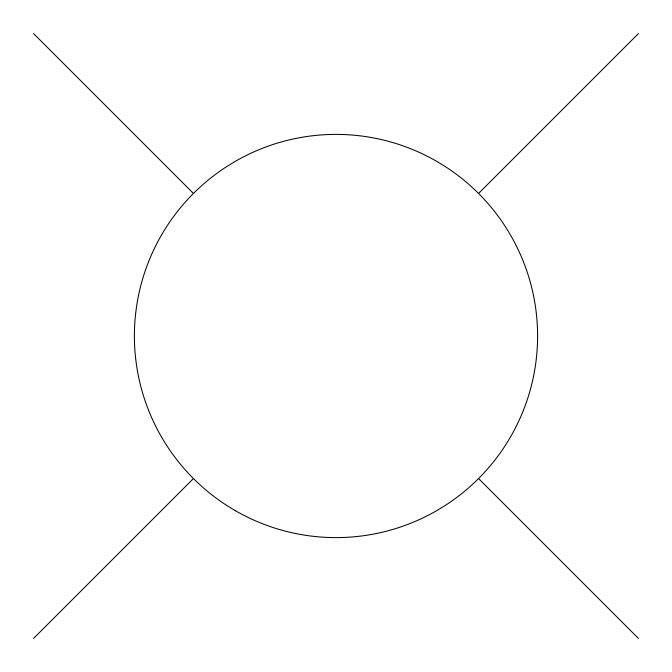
<?xml version="1.0" encoding="UTF-8"?>
<svg xmlns="http://www.w3.org/2000/svg" width="672" height="672" viewBox="0 0 672 672"><rect width="100%" height="100%" fill="white"/><g stroke="black" fill="none" stroke-linecap="round" stroke-linejoin="round"><path stroke-width="1.01" d="M33.6 638.4L193.444 478.556M478.556 193.444L638.4 33.6M33.6 33.6L193.444 193.444M478.556 478.556L638.4 638.4M235.2 510.594A201.6 201.6 0 0 0 537.6 336A201.6 201.6 0 0 0 235.2 161.406A201.6 201.6 0 0 0 235.2 510.594"/></g></svg>
